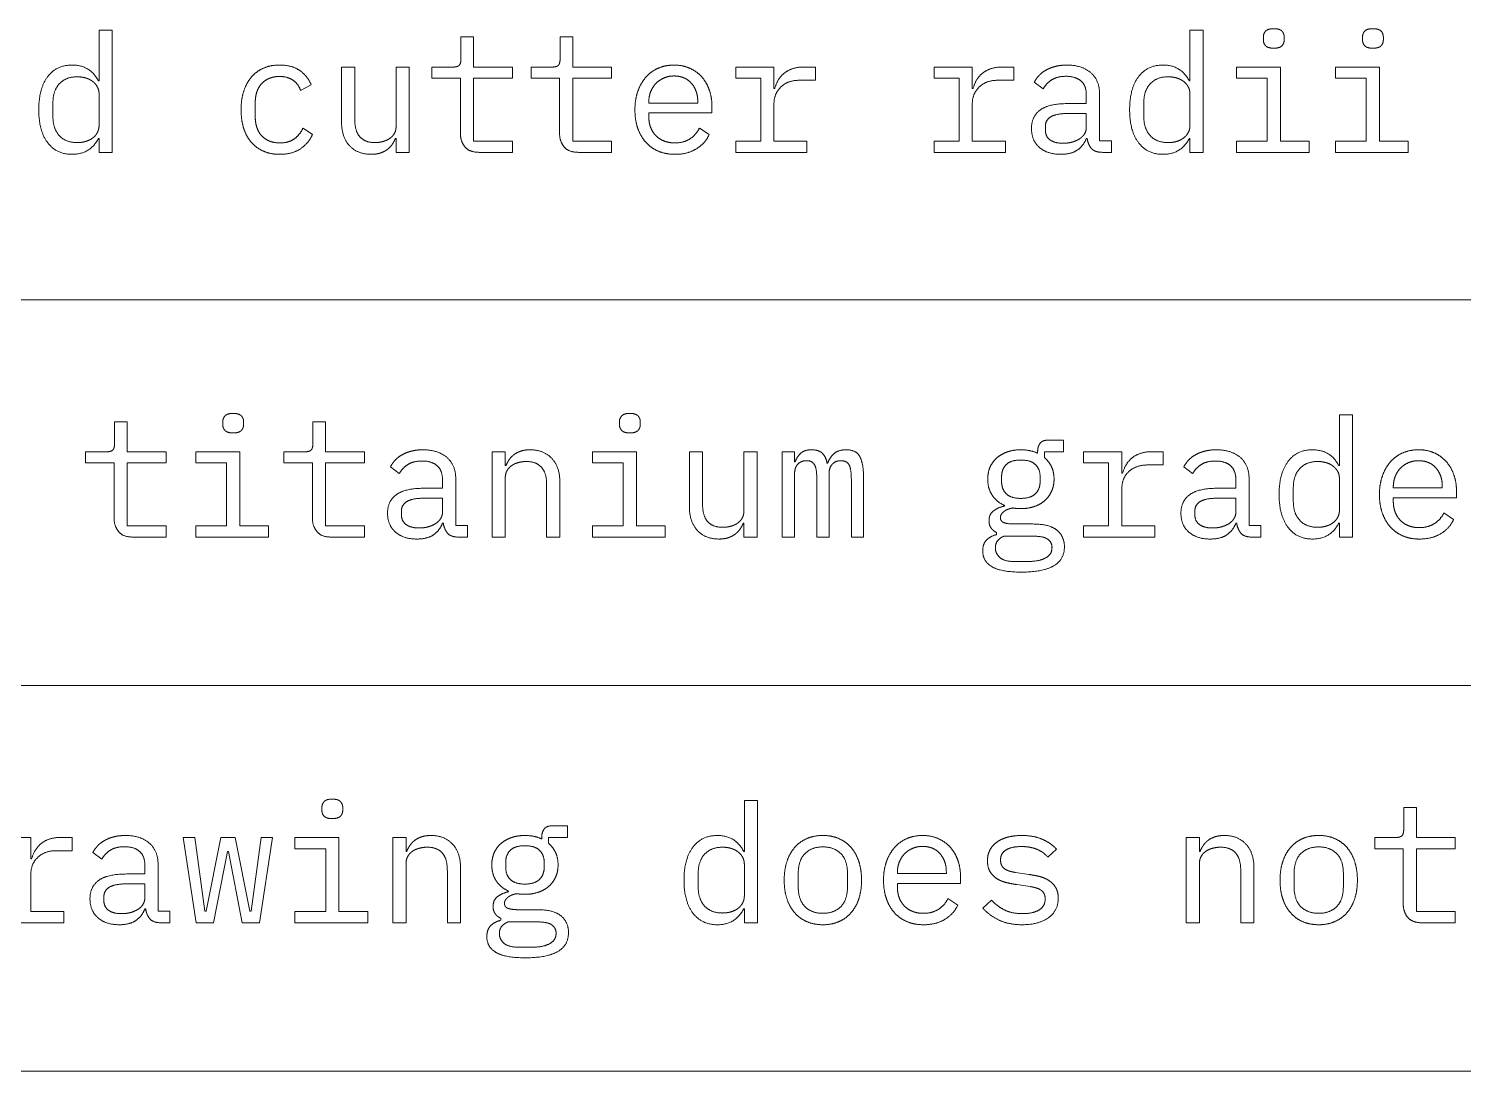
# Model space of a CAD drawing. Header units: millimetres. Extents: x 22 to 584, y 11 to 410.
# Drawn here: x 462.81 to 488.85, y 30.35 to 49.27 of the extents above; entities that cross this region are included whole.
import ezdxf

# ---------------------------------------------------------------- set-up
doc = ezdxf.new("R2010")
doc.units = ezdxf.units.MM
doc.layers.add('dims', color=7, linetype='Continuous', lineweight=5)

msp = doc.modelspace()

# ---------------------------------------------------------------- linework, layer by layer
at = {"layer": 'dims'}
for p, q in [((464.091, 49.248), (464.091, 48.324)), ((464.331, 49.248), (464.091, 49.248)), ((464.331, 47.028), (464.331, 49.248)), ((483.891, 49.248), (483.891, 48.324)), ((484.131, 49.248), (483.891, 49.248)), ((484.131, 47.028), (484.131, 49.248)), ((470.658, 49.122), (470.658, 48.717)), ((470.889, 49.122), (470.658, 49.122)), ((470.889, 48.576), (470.889, 49.122)), ((472.458, 49.122), (472.458, 48.717)), ((472.689, 49.122), (472.458, 49.122)), ((472.689, 48.576), (472.689, 49.122)), ((485.223, 49.119), (485.223, 49.071)), ((485.601, 49.071), (485.601, 49.119)), ((487.023, 49.119), (487.023, 49.071)), ((487.401, 49.071), (487.401, 49.119)), ((468.492, 48.576), (468.492, 47.583)), ((468.732, 48.576), (468.492, 48.576)), ((468.732, 47.625), (468.732, 48.576)), ((469.482, 48.576), (469.482, 47.502)), ((469.722, 48.576), (469.482, 48.576)), ((469.722, 47.028), (469.722, 48.576)), ((470.133, 48.576), (470.133, 48.372)), ((470.517, 48.576), (470.133, 48.576)), ((471.594, 48.576), (470.889, 48.576)), ((471.594, 48.372), (471.594, 48.576)), ((471.933, 48.576), (471.933, 48.372)), ((472.317, 48.576), (471.933, 48.576)), ((473.394, 48.576), (472.689, 48.576)), ((473.394, 48.372), (473.394, 48.576)), ((475.647, 48.576), (475.647, 48.372)), ((476.34, 48.576), (475.647, 48.576)), ((476.34, 48.186), (476.34, 48.576)), ((477.093, 48.576), (476.877, 48.576)), ((477.093, 48.336), (477.093, 48.576)), ((479.247, 48.576), (479.247, 48.372)), ((479.94, 48.576), (479.247, 48.576)), ((479.94, 48.186), (479.94, 48.576)), ((480.693, 48.576), (480.477, 48.576)), ((480.693, 48.336), (480.693, 48.576)), ((484.734, 48.576), (484.734, 48.372)), ((485.532, 48.576), (484.734, 48.576)), ((485.532, 47.232), (485.532, 48.576)), ((486.534, 48.576), (486.534, 48.372)), ((487.332, 48.576), (486.534, 48.576)), ((487.332, 47.232), (487.332, 48.576)), ((464.091, 48.324), (464.079, 48.324)), ((467.748, 48.153), (467.94, 48.255)), ((470.133, 48.372), (470.649, 48.372)), ((470.649, 48.372), (470.649, 47.382)), ((470.889, 48.372), (471.594, 48.372)), ((470.889, 47.232), (470.889, 48.372)), ((471.933, 48.372), (472.449, 48.372)), ((472.449, 48.372), (472.449, 47.382)), ((472.689, 48.372), (473.394, 48.372)), ((472.689, 47.232), (472.689, 48.372)), ((475.647, 48.372), (476.1, 48.372)), ((476.1, 48.372), (476.1, 47.232)), ((476.355, 48.186), (476.34, 48.186)), ((476.802, 48.336), (477.093, 48.336)), ((479.247, 48.372), (479.7, 48.372)), ((479.7, 48.372), (479.7, 47.232)), ((479.955, 48.186), (479.94, 48.186)), ((480.402, 48.336), (480.693, 48.336)), ((481.065, 48.3), (481.227, 48.18)), ((483.891, 48.324), (483.879, 48.324)), ((484.734, 48.372), (485.292, 48.372)), ((485.292, 48.372), (485.292, 47.232)), ((486.534, 48.372), (487.092, 48.372)), ((487.092, 48.372), (487.092, 47.232)), ((463.254, 47.67), (463.254, 47.934)), ((464.091, 48.081), (464.091, 47.523)), ((466.926, 47.67), (466.926, 47.934)), ((474.069, 47.922), (474.069, 47.943)), ((474.957, 47.922), (474.069, 47.922)), ((474.957, 47.955), (474.957, 47.922)), ((482.01, 47.913), (481.68, 47.913)), ((482.01, 48.066), (482.01, 47.913)), ((482.25, 47.238), (482.25, 48.09)), ((483.054, 47.67), (483.054, 47.934)), ((483.891, 48.081), (483.891, 47.523)), ((474.069, 47.742), (475.215, 47.742)), ((474.069, 47.67), (474.069, 47.742)), ((475.215, 47.742), (475.215, 47.856)), ((476.34, 47.232), (476.34, 47.901)), ((479.94, 47.232), (479.94, 47.901)), ((481.68, 47.733), (482.01, 47.733)), ((482.01, 47.733), (482.01, 47.478)), ((467.964, 47.352), (467.793, 47.469)), ((475.164, 47.349), (474.987, 47.469)), ((481.266, 47.436), (481.266, 47.499)), ((464.079, 47.28), (464.091, 47.28)), ((464.091, 47.28), (464.091, 47.028)), ((469.47, 47.28), (469.482, 47.28)), ((469.482, 47.28), (469.482, 47.028)), ((471.594, 47.232), (470.889, 47.232)), ((471.594, 47.028), (471.594, 47.232)), ((473.394, 47.232), (472.689, 47.232)), ((473.394, 47.028), (473.394, 47.232)), ((475.647, 47.232), (475.647, 47.028)), ((476.1, 47.232), (475.647, 47.232)), ((476.94, 47.232), (476.34, 47.232)), ((476.94, 47.028), (476.94, 47.232)), ((479.247, 47.232), (479.247, 47.028)), ((479.7, 47.232), (479.247, 47.232)), ((480.54, 47.232), (479.94, 47.232)), ((480.54, 47.028), (480.54, 47.232)), ((482.01, 47.28), (482.025, 47.28)), ((482.466, 47.238), (482.25, 47.238)), ((482.466, 47.028), (482.466, 47.238)), ((483.879, 47.28), (483.891, 47.28)), ((483.891, 47.28), (483.891, 47.028)), ((484.734, 47.232), (484.734, 47.028)), ((485.292, 47.232), (484.734, 47.232)), ((486.054, 47.232), (485.532, 47.232)), ((486.054, 47.028), (486.054, 47.232)), ((486.534, 47.232), (486.534, 47.028)), ((487.092, 47.232), (486.534, 47.232)), ((487.854, 47.232), (487.332, 47.232)), ((487.854, 47.028), (487.854, 47.232)), ((464.091, 47.028), (464.331, 47.028)), ((469.482, 47.028), (469.722, 47.028)), ((470.991, 47.028), (471.594, 47.028)), ((472.791, 47.028), (473.394, 47.028)), ((475.647, 47.028), (476.94, 47.028)), ((479.247, 47.028), (480.54, 47.028)), ((482.301, 47.028), (482.466, 47.028)), ((483.891, 47.028), (484.131, 47.028)), ((484.734, 47.028), (486.054, 47.028)), ((486.534, 47.028), (487.854, 47.028)), ((423.223, 44.35), (566.75, 44.35)), ((486.604, 42.266), (486.604, 41.342)), ((486.844, 42.266), (486.604, 42.266)), ((486.844, 40.046), (486.844, 42.266)), ((464.371, 42.14), (464.371, 41.735)), ((464.602, 42.14), (464.371, 42.14)), ((464.602, 41.594), (464.602, 42.14)), ((466.336, 42.137), (466.336, 42.089)), ((466.714, 42.089), (466.714, 42.137)), ((467.971, 42.14), (467.971, 41.735)), ((468.202, 42.14), (467.971, 42.14)), ((468.202, 41.594), (468.202, 42.14)), ((473.536, 42.137), (473.536, 42.089)), ((473.914, 42.089), (473.914, 42.137)), ((481.597, 41.804), (481.312, 41.804)), ((481.597, 41.594), (481.597, 41.804)), ((463.846, 41.594), (463.846, 41.39)), ((464.23, 41.594), (463.846, 41.594)), ((465.307, 41.594), (464.602, 41.594)), ((465.307, 41.39), (465.307, 41.594)), ((465.847, 41.594), (465.847, 41.39)), ((466.645, 41.594), (465.847, 41.594)), ((466.645, 40.25), (466.645, 41.594)), ((467.446, 41.594), (467.446, 41.39)), ((467.83, 41.594), (467.446, 41.594)), ((468.907, 41.594), (468.202, 41.594)), ((468.907, 41.39), (468.907, 41.594)), ((471.224, 41.594), (471.224, 40.046)), ((471.464, 41.594), (471.224, 41.594)), ((471.464, 41.342), (471.464, 41.594)), ((473.047, 41.594), (473.047, 41.39)), ((473.845, 41.594), (473.047, 41.594)), ((473.845, 40.25), (473.845, 41.594)), ((474.805, 41.594), (474.805, 40.601)), ((475.045, 41.594), (474.805, 41.594)), ((475.045, 40.643), (475.045, 41.594)), ((475.795, 41.594), (475.795, 40.52)), ((476.035, 41.594), (475.795, 41.594)), ((476.035, 40.046), (476.035, 41.594)), ((476.491, 41.594), (476.491, 40.046)), ((476.714, 41.594), (476.491, 41.594)), ((476.714, 41.414), (476.714, 41.594)), ((476.725, 41.414), (476.714, 41.414)), ((481.126, 41.594), (481.126, 41.567)), ((481.249, 41.594), (481.597, 41.594)), ((481.249, 41.489), (481.249, 41.594)), ((481.96, 41.594), (481.96, 41.39)), ((482.654, 41.594), (481.96, 41.594)), ((482.654, 41.204), (482.654, 41.594)), ((483.406, 41.594), (483.19, 41.594)), ((483.406, 41.354), (483.406, 41.594)), ((463.846, 41.39), (464.362, 41.39)), ((464.362, 41.39), (464.362, 40.4)), ((464.602, 41.39), (465.307, 41.39)), ((464.602, 40.25), (464.602, 41.39)), ((465.847, 41.39), (466.405, 41.39)), ((466.405, 41.39), (466.405, 40.25)), ((467.446, 41.39), (467.962, 41.39)), ((467.962, 41.39), (467.962, 40.4)), ((468.202, 41.39), (468.907, 41.39)), ((468.202, 40.25), (468.202, 41.39)), ((469.379, 41.318), (469.54, 41.198)), ((471.475, 41.342), (471.464, 41.342)), ((473.047, 41.39), (473.605, 41.39)), ((473.605, 41.39), (473.605, 40.25)), ((476.714, 40.046), (476.714, 41.183)), ((477.314, 41.387), (477.304, 41.387)), ((477.34, 40.046), (477.34, 41.183)), ((481.96, 41.39), (482.414, 41.39)), ((482.414, 41.39), (482.414, 40.25)), ((482.669, 41.204), (482.654, 41.204)), ((483.115, 41.354), (483.406, 41.354)), ((483.779, 41.318), (483.94, 41.198)), ((486.604, 41.342), (486.592, 41.342)), ((470.324, 40.931), (469.994, 40.931)), ((470.324, 41.084), (470.324, 40.931)), ((470.564, 40.256), (470.564, 41.108)), ((471.464, 40.046), (471.464, 41.12)), ((472.214, 40.997), (472.214, 40.046)), ((472.454, 40.046), (472.454, 41.039)), ((477.119, 41.081), (477.119, 40.046)), ((477.745, 41.081), (477.745, 40.046)), ((477.967, 40.046), (477.967, 41.12)), ((480.472, 41.054), (480.472, 41.141)), ((481.171, 41.141), (481.171, 41.054)), ((482.654, 40.25), (482.654, 40.919)), ((484.724, 40.931), (484.394, 40.931)), ((484.724, 41.084), (484.724, 40.931)), ((484.964, 40.256), (484.964, 41.108)), ((485.767, 40.688), (485.767, 40.952)), ((486.604, 41.099), (486.604, 40.541)), ((487.582, 40.94), (487.582, 40.961)), ((488.47, 40.94), (487.582, 40.94)), ((488.47, 40.973), (488.47, 40.94)), ((469.994, 40.751), (470.324, 40.751)), ((470.324, 40.751), (470.324, 40.496)), ((480.524, 40.622), (480.524, 40.61)), ((484.394, 40.751), (484.724, 40.751)), ((484.724, 40.751), (484.724, 40.496)), ((487.582, 40.76), (488.729, 40.76)), ((487.582, 40.688), (487.582, 40.76)), ((488.729, 40.76), (488.729, 40.874)), ((469.579, 40.454), (469.579, 40.517)), ((483.979, 40.454), (483.979, 40.517)), ((488.677, 40.367), (488.5, 40.487)), ((465.307, 40.25), (464.602, 40.25)), ((465.307, 40.046), (465.307, 40.25)), ((465.847, 40.25), (465.847, 40.046)), ((466.405, 40.25), (465.847, 40.25)), ((467.167, 40.25), (466.645, 40.25)), ((467.167, 40.046), (467.167, 40.25)), ((468.907, 40.25), (468.202, 40.25)), ((468.907, 40.046), (468.907, 40.25)), ((470.324, 40.298), (470.339, 40.298)), ((470.779, 40.256), (470.564, 40.256)), ((470.779, 40.046), (470.779, 40.256)), ((473.047, 40.25), (473.047, 40.046)), ((473.605, 40.25), (473.047, 40.25)), ((474.367, 40.25), (473.845, 40.25)), ((474.367, 40.046), (474.367, 40.25)), ((475.784, 40.298), (475.795, 40.298)), ((475.795, 40.298), (475.795, 40.046)), ((480.382, 40.127), (480.382, 40.091)), ((481.042, 40.283), (480.7, 40.283)), ((481.96, 40.25), (481.96, 40.046)), ((482.414, 40.25), (481.96, 40.25)), ((483.254, 40.25), (482.654, 40.25)), ((483.254, 40.046), (483.254, 40.25)), ((484.724, 40.298), (484.739, 40.298)), ((485.179, 40.256), (484.964, 40.256)), ((485.179, 40.046), (485.179, 40.256)), ((486.592, 40.298), (486.604, 40.298)), ((486.604, 40.298), (486.604, 40.046)), ((464.704, 40.046), (465.307, 40.046)), ((465.847, 40.046), (467.167, 40.046)), ((468.304, 40.046), (468.907, 40.046)), ((470.614, 40.046), (470.779, 40.046)), ((471.224, 40.046), (471.464, 40.046)), ((472.214, 40.046), (472.454, 40.046)), ((473.047, 40.046), (474.367, 40.046)), ((475.795, 40.046), (476.035, 40.046)), ((476.491, 40.046), (476.714, 40.046)), ((477.119, 40.046), (477.34, 40.046)), ((477.745, 40.046), (477.967, 40.046)), ((480.514, 40.061), (481.051, 40.061)), ((481.96, 40.046), (483.254, 40.046)), ((485.014, 40.046), (485.179, 40.046)), ((486.604, 40.046), (486.844, 40.046)), ((480.944, 39.602), (480.709, 39.602)), ((423.223, 37.35), (566.75, 37.35)), ((475.803, 35.266), (475.803, 34.342)), ((476.043, 35.266), (475.803, 35.266)), ((476.043, 33.046), (476.043, 35.266)), ((468.135, 35.137), (468.135, 35.089)), ((468.513, 35.089), (468.513, 35.137)), ((487.77, 35.14), (487.77, 34.735)), ((488.001, 35.14), (487.77, 35.14)), ((488.001, 34.594), (488.001, 35.14)), ((472.596, 34.804), (472.311, 34.804)), ((472.596, 34.594), (472.596, 34.804)), ((462.852, 34.594), (462.159, 34.594)), ((462.852, 34.204), (462.852, 34.594)), ((463.605, 34.594), (463.389, 34.594)), ((463.605, 34.354), (463.605, 34.594)), ((465.618, 34.594), (465.855, 33.046)), ((465.831, 34.594), (465.618, 34.594)), ((466.008, 33.256), (465.831, 34.594)), ((466.299, 34.594), (466.035, 33.256)), ((466.563, 34.594), (466.299, 34.594)), ((466.827, 33.256), (466.563, 34.594)), ((467.031, 34.594), (466.854, 33.256)), ((467.001, 33.046), (467.238, 34.594)), ((467.238, 34.594), (467.031, 34.594)), ((467.646, 34.594), (467.646, 34.39)), ((468.444, 34.594), (467.646, 34.594)), ((467.646, 34.39), (468.204, 34.39)), ((468.204, 34.39), (468.204, 33.25)), ((468.444, 33.25), (468.444, 34.594)), ((469.422, 34.594), (469.422, 33.046)), ((469.662, 34.594), (469.422, 34.594)), ((469.662, 34.342), (469.662, 34.594)), ((472.125, 34.594), (472.125, 34.567)), ((472.248, 34.594), (472.596, 34.594)), ((472.248, 34.489), (472.248, 34.594)), ((481.314, 34.234), (481.47, 34.381)), ((483.822, 34.594), (483.822, 33.046)), ((484.062, 34.594), (483.822, 34.594)), ((484.062, 34.342), (484.062, 34.594)), ((487.245, 34.594), (487.245, 34.39)), ((487.629, 34.594), (487.245, 34.594)), ((487.245, 34.39), (487.761, 34.39)), ((487.761, 34.39), (487.761, 33.4)), ((488.706, 34.594), (488.001, 34.594)), ((488.001, 34.39), (488.706, 34.39)), ((488.001, 33.25), (488.001, 34.39)), ((488.706, 34.39), (488.706, 34.594)), ((462.867, 34.204), (462.852, 34.204)), ((463.314, 34.354), (463.605, 34.354)), ((463.977, 34.318), (464.139, 34.198)), ((466.167, 33.046), (466.419, 34.342)), ((466.419, 34.342), (466.443, 34.342)), ((466.443, 34.342), (466.689, 33.046)), ((469.674, 34.342), (469.662, 34.342)), ((469.662, 33.046), (469.662, 34.12)), ((471.471, 34.054), (471.471, 34.141)), ((472.17, 34.141), (472.17, 34.054)), ((475.803, 34.342), (475.791, 34.342)), ((484.074, 34.342), (484.062, 34.342)), ((484.062, 33.046), (484.062, 34.12)), ((462.852, 33.25), (462.852, 33.919)), ((464.922, 33.931), (464.592, 33.931)), ((464.922, 34.084), (464.922, 33.931)), ((465.162, 33.256), (465.162, 34.108)), ((470.412, 33.997), (470.412, 33.046)), ((470.652, 33.046), (470.652, 34.039)), ((474.966, 33.688), (474.966, 33.952)), ((475.803, 34.099), (475.803, 33.541)), ((476.781, 33.709), (476.781, 33.931)), ((477.675, 33.931), (477.675, 33.709)), ((478.581, 33.94), (478.581, 33.961)), ((479.469, 33.94), (478.581, 33.94)), ((479.469, 33.973), (479.469, 33.94)), ((479.727, 33.76), (479.727, 33.874)), ((480.969, 33.922), (480.726, 33.958)), ((484.812, 33.997), (484.812, 33.046)), ((485.052, 33.046), (485.052, 34.039)), ((485.781, 33.709), (485.781, 33.931)), ((486.675, 33.931), (486.675, 33.709)), ((464.592, 33.751), (464.922, 33.751)), ((464.922, 33.751), (464.922, 33.496)), ((471.522, 33.622), (471.522, 33.61)), ((478.581, 33.76), (479.727, 33.76)), ((478.581, 33.688), (478.581, 33.76)), ((480.747, 33.739), (480.99, 33.703)), ((464.178, 33.454), (464.178, 33.517)), ((479.676, 33.367), (479.499, 33.487)), ((480.291, 33.454), (480.129, 33.313)), ((463.452, 33.25), (462.852, 33.25)), ((463.452, 33.046), (463.452, 33.25)), ((464.922, 33.298), (464.937, 33.298)), ((465.378, 33.256), (465.162, 33.256)), ((465.378, 33.046), (465.378, 33.256)), ((466.035, 33.256), (466.008, 33.256)), ((466.854, 33.256), (466.827, 33.256)), ((467.646, 33.25), (467.646, 33.046)), ((468.204, 33.25), (467.646, 33.25)), ((468.966, 33.25), (468.444, 33.25)), ((468.966, 33.046), (468.966, 33.25)), ((471.381, 33.127), (471.381, 33.091)), ((472.041, 33.283), (471.699, 33.283)), ((475.791, 33.298), (475.803, 33.298)), ((475.803, 33.298), (475.803, 33.046)), ((488.706, 33.25), (488.001, 33.25)), ((488.706, 33.046), (488.706, 33.25)), ((462.159, 33.046), (463.452, 33.046)), ((465.213, 33.046), (465.378, 33.046)), ((465.855, 33.046), (466.167, 33.046)), ((466.689, 33.046), (467.001, 33.046)), ((467.646, 33.046), (468.966, 33.046)), ((469.422, 33.046), (469.662, 33.046)), ((470.412, 33.046), (470.652, 33.046)), ((471.513, 33.061), (472.05, 33.061)), ((475.803, 33.046), (476.043, 33.046)), ((483.822, 33.046), (484.062, 33.046)), ((484.812, 33.046), (485.052, 33.046)), ((488.103, 33.046), (488.706, 33.046)), ((471.942, 32.602), (471.708, 32.602)), ((423.223, 30.35), (566.75, 30.35))]:
    msp.add_line(p, q, dxfattribs=at)
for points in [[(485.223, 49.119), (485.223, 49.185), (485.265, 49.229)], [(485.265, 49.229), (485.307, 49.272), (485.412, 49.272)], [(485.412, 49.272), (485.517, 49.272), (485.559, 49.229)], [(485.559, 49.229), (485.601, 49.185), (485.601, 49.119)], [(487.023, 49.119), (487.023, 49.185), (487.065, 49.229)], [(487.065, 49.229), (487.107, 49.272), (487.212, 49.272)], [(487.212, 49.272), (487.317, 49.272), (487.359, 49.229)], [(487.359, 49.229), (487.401, 49.185), (487.401, 49.119)], [(485.265, 48.961), (485.223, 49.005), (485.223, 49.071)], [(485.412, 48.918), (485.307, 48.918), (485.265, 48.961)], [(485.559, 48.961), (485.517, 48.918), (485.412, 48.918)], [(485.601, 49.071), (485.601, 49.005), (485.559, 48.961)], [(487.065, 48.961), (487.023, 49.005), (487.023, 49.071)], [(487.212, 48.918), (487.107, 48.918), (487.065, 48.961)], [(487.359, 48.961), (487.317, 48.918), (487.212, 48.918)], [(487.401, 49.071), (487.401, 49.005), (487.359, 48.961)], [(470.626, 48.607), (470.658, 48.639), (470.658, 48.717)], [(472.426, 48.607), (472.458, 48.639), (472.458, 48.717)], [(463.156, 48.399), (463.317, 48.612), (463.602, 48.612)], [(463.602, 48.612), (463.929, 48.612), (464.079, 48.324)], [(466.854, 48.391), (466.944, 48.498), (467.073, 48.555)], [(467.073, 48.555), (467.202, 48.612), (467.367, 48.612)], [(467.367, 48.612), (467.592, 48.612), (467.733, 48.513)], [(467.733, 48.513), (467.874, 48.414), (467.94, 48.255)], [(470.517, 48.576), (470.595, 48.576), (470.626, 48.607)], [(472.317, 48.576), (472.395, 48.576), (472.426, 48.607)], [(474.015, 48.391), (474.108, 48.498), (474.238, 48.555)], [(474.238, 48.555), (474.369, 48.612), (474.528, 48.612)], [(474.528, 48.612), (474.684, 48.612), (474.811, 48.555)], [(474.811, 48.555), (474.939, 48.498), (475.029, 48.398)], [(476.355, 48.186), (476.403, 48.369), (476.536, 48.472)], [(476.536, 48.472), (476.67, 48.576), (476.877, 48.576)], [(479.955, 48.186), (480.003, 48.369), (480.136, 48.472)], [(480.136, 48.472), (480.27, 48.576), (480.477, 48.576)], [(481.146, 48.417), (481.197, 48.474), (481.272, 48.517)], [(481.272, 48.517), (481.347, 48.561), (481.443, 48.586)], [(481.443, 48.586), (481.539, 48.612), (481.656, 48.612)], [(481.656, 48.612), (481.929, 48.612), (482.089, 48.474)], [(482.089, 48.474), (482.25, 48.336), (482.25, 48.09)], [(482.956, 48.399), (483.117, 48.612), (483.402, 48.612)], [(483.402, 48.612), (483.729, 48.612), (483.879, 48.324)], [(462.996, 47.802), (462.996, 48.186), (463.156, 48.399)], [(463.369, 48.271), (463.254, 48.144), (463.254, 47.934)], [(463.695, 48.399), (463.485, 48.399), (463.369, 48.271)], [(463.848, 48.378), (463.776, 48.399), (463.695, 48.399)], [(463.974, 48.316), (463.92, 48.357), (463.848, 48.378)], [(464.059, 48.217), (464.028, 48.276), (463.974, 48.316)], [(464.091, 48.081), (464.091, 48.159), (464.059, 48.217)], [(466.716, 48.135), (466.764, 48.285), (466.854, 48.391)], [(467.04, 48.273), (466.983, 48.21), (466.954, 48.123)], [(467.179, 48.37), (467.097, 48.336), (467.04, 48.273)], [(467.367, 48.405), (467.262, 48.405), (467.179, 48.37)], [(467.608, 48.339), (467.511, 48.405), (467.367, 48.405)], [(467.748, 48.153), (467.706, 48.273), (467.608, 48.339)], [(473.869, 48.135), (473.922, 48.285), (474.015, 48.391)], [(474.199, 48.279), (474.138, 48.216), (474.103, 48.13)], [(474.345, 48.378), (474.261, 48.342), (474.199, 48.279)], [(474.528, 48.414), (474.429, 48.414), (474.345, 48.378)], [(474.703, 48.381), (474.624, 48.414), (474.528, 48.414)], [(474.838, 48.286), (474.783, 48.348), (474.703, 48.381)], [(474.925, 48.141), (474.894, 48.225), (474.838, 48.286)], [(475.029, 48.398), (475.119, 48.297), (475.167, 48.159)], [(476.467, 48.216), (476.34, 48.096), (476.34, 47.901)], [(476.802, 48.336), (476.595, 48.336), (476.467, 48.216)], [(480.067, 48.216), (479.94, 48.096), (479.94, 47.901)], [(480.402, 48.336), (480.195, 48.336), (480.067, 48.216)], [(481.065, 48.3), (481.095, 48.36), (481.146, 48.417)], [(481.386, 48.346), (481.287, 48.285), (481.227, 48.18)], [(481.641, 48.408), (481.485, 48.408), (481.386, 48.346)], [(481.914, 48.322), (481.818, 48.408), (481.641, 48.408)], [(482.01, 48.066), (482.01, 48.237), (481.914, 48.322)], [(482.796, 47.802), (482.796, 48.186), (482.956, 48.399)], [(483.169, 48.271), (483.054, 48.144), (483.054, 47.934)], [(483.495, 48.399), (483.285, 48.399), (483.169, 48.271)], [(483.648, 48.378), (483.576, 48.399), (483.495, 48.399)], [(483.774, 48.316), (483.72, 48.357), (483.648, 48.378)], [(483.859, 48.217), (483.828, 48.276), (483.774, 48.316)], [(483.891, 48.081), (483.891, 48.159), (483.859, 48.217)], [(466.668, 47.802), (466.668, 47.985), (466.716, 48.135)], [(466.954, 48.123), (466.926, 48.036), (466.926, 47.934)], [(473.817, 47.799), (473.817, 47.985), (473.869, 48.135)], [(474.103, 48.13), (474.069, 48.045), (474.069, 47.943)], [(474.957, 47.955), (474.957, 48.057), (474.925, 48.141)], [(475.167, 48.159), (475.215, 48.021), (475.215, 47.856)], [(481.171, 47.796), (481.329, 47.913), (481.68, 47.913)], [(463.156, 47.205), (462.996, 47.418), (462.996, 47.802)], [(463.254, 47.67), (463.254, 47.46), (463.369, 47.332)], [(466.714, 47.469), (466.668, 47.619), (466.668, 47.802)], [(466.926, 47.67), (466.926, 47.568), (466.954, 47.481)], [(473.868, 47.467), (473.817, 47.616), (473.817, 47.799)], [(474.069, 47.67), (474.069, 47.568), (474.102, 47.481)], [(481.014, 47.463), (481.014, 47.679), (481.171, 47.796)], [(481.365, 47.673), (481.266, 47.613), (481.266, 47.499)], [(481.68, 47.733), (481.464, 47.733), (481.365, 47.673)], [(482.956, 47.205), (482.796, 47.418), (482.796, 47.802)], [(483.054, 47.67), (483.054, 47.46), (483.169, 47.332)], [(464.059, 47.386), (464.091, 47.445), (464.091, 47.523)], [(466.851, 47.214), (466.761, 47.319), (466.714, 47.469)], [(466.954, 47.481), (466.983, 47.394), (467.04, 47.331)], [(467.631, 47.271), (467.733, 47.343), (467.793, 47.469)], [(468.639, 47.146), (468.492, 47.301), (468.492, 47.583)], [(468.732, 47.625), (468.732, 47.412), (468.825, 47.309)], [(469.449, 47.368), (469.482, 47.424), (469.482, 47.502)], [(474.013, 47.212), (473.919, 47.319), (473.868, 47.467)], [(474.102, 47.481), (474.135, 47.394), (474.196, 47.331)], [(474.813, 47.271), (474.927, 47.343), (474.987, 47.469)], [(481.158, 47.118), (481.014, 47.244), (481.014, 47.463)], [(481.266, 47.436), (481.266, 47.316), (481.351, 47.254)], [(481.978, 47.365), (482.01, 47.418), (482.01, 47.478)], [(483.859, 47.386), (483.891, 47.445), (483.891, 47.523)], [(463.602, 46.992), (463.317, 46.992), (463.156, 47.205)], [(463.369, 47.332), (463.485, 47.205), (463.695, 47.205)], [(464.079, 47.28), (463.929, 46.992), (463.602, 46.992)], [(463.695, 47.205), (463.776, 47.205), (463.848, 47.226)], [(463.848, 47.226), (463.92, 47.247), (463.974, 47.288)], [(463.974, 47.288), (464.028, 47.328), (464.059, 47.386)], [(467.071, 47.05), (466.941, 47.109), (466.851, 47.214)], [(467.04, 47.331), (467.097, 47.268), (467.181, 47.233)], [(467.181, 47.233), (467.265, 47.199), (467.373, 47.199)], [(467.373, 47.199), (467.529, 47.199), (467.631, 47.271)], [(467.964, 47.352), (467.895, 47.196), (467.749, 47.094)], [(469.029, 46.992), (468.786, 46.992), (468.639, 47.146)], [(468.825, 47.309), (468.918, 47.205), (469.098, 47.205)], [(469.098, 47.205), (469.17, 47.205), (469.239, 47.223)], [(469.239, 47.223), (469.308, 47.241), (469.362, 47.277)], [(469.41, 47.17), (469.374, 47.118), (469.321, 47.079)], [(469.362, 47.277), (469.416, 47.313), (469.449, 47.368)], [(469.47, 47.28), (469.446, 47.223), (469.41, 47.17)], [(470.731, 47.127), (470.649, 47.226), (470.649, 47.382)], [(472.531, 47.127), (472.449, 47.226), (472.449, 47.382)], [(474.241, 47.049), (474.108, 47.106), (474.013, 47.212)], [(474.196, 47.331), (474.258, 47.268), (474.346, 47.233)], [(474.346, 47.233), (474.435, 47.199), (474.543, 47.199)], [(474.543, 47.199), (474.699, 47.199), (474.813, 47.271)], [(475.164, 47.349), (475.095, 47.193), (474.934, 47.093)], [(481.351, 47.254), (481.437, 47.193), (481.587, 47.193)], [(481.587, 47.193), (481.68, 47.193), (481.756, 47.215)], [(481.756, 47.215), (481.833, 47.238), (481.89, 47.275)], [(482.01, 47.28), (481.959, 47.145), (481.846, 47.069)], [(481.89, 47.275), (481.947, 47.313), (481.978, 47.365)], [(482.1, 47.1), (482.04, 47.172), (482.025, 47.28)], [(483.402, 46.992), (483.117, 46.992), (482.956, 47.205)], [(483.169, 47.332), (483.285, 47.205), (483.495, 47.205)], [(483.879, 47.28), (483.729, 46.992), (483.402, 46.992)], [(483.495, 47.205), (483.576, 47.205), (483.648, 47.226)], [(483.648, 47.226), (483.72, 47.247), (483.774, 47.288)], [(483.774, 47.288), (483.828, 47.328), (483.859, 47.386)], [(467.37, 46.992), (467.202, 46.992), (467.071, 47.05)], [(467.749, 47.094), (467.604, 46.992), (467.37, 46.992)], [(469.197, 47.016), (469.125, 46.992), (469.029, 46.992)], [(469.321, 47.079), (469.269, 47.04), (469.197, 47.016)], [(470.991, 47.028), (470.814, 47.028), (470.731, 47.127)], [(472.791, 47.028), (472.614, 47.028), (472.531, 47.127)], [(474.543, 46.992), (474.375, 46.992), (474.241, 47.049)], [(474.934, 47.093), (474.774, 46.992), (474.543, 46.992)], [(481.545, 46.992), (481.302, 46.992), (481.158, 47.118)], [(481.846, 47.069), (481.734, 46.992), (481.545, 46.992)], [(482.301, 47.028), (482.16, 47.028), (482.1, 47.1)], [(466.336, 42.137), (466.336, 42.203), (466.378, 42.246)], [(466.378, 42.246), (466.42, 42.29), (466.525, 42.29)], [(466.525, 42.29), (466.63, 42.29), (466.672, 42.246)], [(466.672, 42.246), (466.714, 42.203), (466.714, 42.137)], [(473.536, 42.137), (473.536, 42.203), (473.578, 42.246)], [(473.578, 42.246), (473.62, 42.29), (473.725, 42.29)], [(473.725, 42.29), (473.83, 42.29), (473.872, 42.246)], [(473.872, 42.246), (473.914, 42.203), (473.914, 42.137)], [(466.378, 41.979), (466.336, 42.023), (466.336, 42.089)], [(466.525, 41.936), (466.42, 41.936), (466.378, 41.979)], [(466.672, 41.979), (466.63, 41.936), (466.525, 41.936)], [(466.714, 42.089), (466.714, 42.023), (466.672, 41.979)], [(473.578, 41.979), (473.536, 42.023), (473.536, 42.089)], [(473.725, 41.936), (473.62, 41.936), (473.578, 41.979)], [(473.872, 41.979), (473.83, 41.936), (473.725, 41.936)], [(473.914, 42.089), (473.914, 42.023), (473.872, 41.979)], [(464.34, 41.625), (464.371, 41.657), (464.371, 41.735)], [(467.94, 41.625), (467.971, 41.657), (467.971, 41.735)], [(481.126, 41.594), (481.126, 41.684), (481.168, 41.744)], [(481.168, 41.744), (481.21, 41.804), (481.312, 41.804)], [(464.23, 41.594), (464.309, 41.594), (464.34, 41.625)], [(467.83, 41.594), (467.909, 41.594), (467.94, 41.625)], [(469.379, 41.318), (469.409, 41.378), (469.459, 41.435)], [(469.459, 41.435), (469.51, 41.492), (469.585, 41.535)], [(469.585, 41.535), (469.66, 41.579), (469.756, 41.604)], [(469.954, 41.426), (469.799, 41.426), (469.699, 41.364)], [(469.756, 41.604), (469.852, 41.63), (469.969, 41.63)], [(470.227, 41.34), (470.131, 41.426), (469.954, 41.426)], [(469.969, 41.63), (470.242, 41.63), (470.403, 41.492)], [(470.403, 41.492), (470.564, 41.354), (470.564, 41.108)], [(471.475, 41.342), (471.499, 41.399), (471.535, 41.451)], [(471.535, 41.451), (471.571, 41.504), (471.624, 41.543)], [(471.624, 41.543), (471.676, 41.582), (471.748, 41.606)], [(471.847, 41.417), (471.775, 41.417), (471.706, 41.399)], [(471.748, 41.606), (471.82, 41.63), (471.916, 41.63)], [(472.12, 41.313), (472.027, 41.417), (471.847, 41.417)], [(471.916, 41.63), (472.159, 41.63), (472.306, 41.475)], [(472.306, 41.475), (472.454, 41.321), (472.454, 41.039)], [(476.725, 41.414), (476.761, 41.504), (476.827, 41.567)], [(476.932, 41.432), (476.836, 41.432), (476.775, 41.37)], [(476.827, 41.567), (476.894, 41.63), (477.022, 41.63)], [(477.078, 41.355), (477.037, 41.432), (476.932, 41.432)], [(477.022, 41.63), (477.157, 41.63), (477.223, 41.562)], [(477.223, 41.562), (477.289, 41.495), (477.304, 41.387)], [(477.314, 41.387), (477.355, 41.492), (477.433, 41.561)], [(477.556, 41.432), (477.46, 41.432), (477.4, 41.37)], [(477.433, 41.561), (477.511, 41.63), (477.649, 41.63)], [(477.705, 41.355), (477.664, 41.432), (477.556, 41.432)], [(477.649, 41.63), (477.839, 41.63), (477.903, 41.498)], [(477.903, 41.498), (477.967, 41.366), (477.967, 41.12)], [(480.262, 41.312), (480.304, 41.411), (480.384, 41.481)], [(480.384, 41.481), (480.464, 41.552), (480.574, 41.591)], [(480.82, 41.444), (480.64, 41.444), (480.556, 41.361)], [(480.574, 41.591), (480.685, 41.63), (480.82, 41.63)], [(480.82, 41.63), (480.994, 41.63), (481.126, 41.567)], [(481.086, 41.361), (481, 41.444), (480.82, 41.444)], [(481.249, 41.489), (481.334, 41.417), (481.379, 41.318)], [(482.669, 41.204), (482.716, 41.387), (482.85, 41.49)], [(482.85, 41.49), (482.984, 41.594), (483.19, 41.594)], [(483.779, 41.318), (483.809, 41.378), (483.859, 41.435)], [(483.859, 41.435), (483.91, 41.492), (483.985, 41.535)], [(483.985, 41.535), (484.06, 41.579), (484.156, 41.604)], [(484.354, 41.426), (484.199, 41.426), (484.099, 41.364)], [(484.156, 41.604), (484.252, 41.63), (484.369, 41.63)], [(484.627, 41.34), (484.531, 41.426), (484.354, 41.426)], [(484.369, 41.63), (484.642, 41.63), (484.803, 41.492)], [(484.803, 41.492), (484.964, 41.354), (484.964, 41.108)], [(485.509, 40.82), (485.509, 41.204), (485.67, 41.417)], [(485.67, 41.417), (485.83, 41.63), (486.115, 41.63)], [(486.209, 41.417), (485.999, 41.417), (485.883, 41.289)], [(486.115, 41.63), (486.442, 41.63), (486.592, 41.342)], [(486.361, 41.396), (486.289, 41.417), (486.209, 41.417)], [(487.383, 41.153), (487.435, 41.303), (487.528, 41.409)], [(487.528, 41.409), (487.621, 41.516), (487.752, 41.573)], [(487.752, 41.573), (487.882, 41.63), (488.041, 41.63)], [(488.041, 41.432), (487.942, 41.432), (487.858, 41.396)], [(488.041, 41.63), (488.197, 41.63), (488.325, 41.573)], [(488.217, 41.399), (488.137, 41.432), (488.041, 41.432)], [(488.325, 41.573), (488.452, 41.516), (488.542, 41.415)], [(488.542, 41.415), (488.632, 41.315), (488.68, 41.177)], [(469.699, 41.364), (469.6, 41.303), (469.54, 41.198)], [(470.324, 41.084), (470.324, 41.255), (470.227, 41.34)], [(471.496, 41.252), (471.464, 41.195), (471.464, 41.12)], [(471.583, 41.345), (471.529, 41.309), (471.496, 41.252)], [(471.706, 41.399), (471.637, 41.381), (471.583, 41.345)], [(472.214, 40.997), (472.214, 41.21), (472.12, 41.313)], [(476.775, 41.37), (476.714, 41.309), (476.714, 41.183)], [(477.119, 41.081), (477.119, 41.279), (477.078, 41.355)], [(477.4, 41.37), (477.34, 41.309), (477.34, 41.183)], [(477.745, 41.081), (477.745, 41.279), (477.705, 41.355)], [(480.22, 41.096), (480.22, 41.213), (480.262, 41.312)], [(480.556, 41.361), (480.472, 41.279), (480.472, 41.141)], [(481.171, 41.141), (481.171, 41.279), (481.086, 41.361)], [(481.379, 41.318), (481.424, 41.219), (481.424, 41.096)], [(482.781, 41.234), (482.654, 41.114), (482.654, 40.919)], [(483.115, 41.354), (482.909, 41.354), (482.781, 41.234)], [(484.099, 41.364), (484, 41.303), (483.94, 41.198)], [(484.724, 41.084), (484.724, 41.255), (484.627, 41.34)], [(485.883, 41.289), (485.767, 41.162), (485.767, 40.952)], [(486.487, 41.334), (486.434, 41.375), (486.361, 41.396)], [(486.573, 41.235), (486.541, 41.294), (486.487, 41.334)], [(486.604, 41.099), (486.604, 41.177), (486.573, 41.235)], [(487.33, 40.817), (487.33, 41.003), (487.383, 41.153)], [(487.617, 41.148), (487.582, 41.063), (487.582, 40.961)], [(487.713, 41.297), (487.651, 41.234), (487.617, 41.148)], [(487.858, 41.396), (487.774, 41.36), (487.713, 41.297)], [(488.352, 41.304), (488.296, 41.366), (488.217, 41.399)], [(488.439, 41.159), (488.407, 41.243), (488.352, 41.304)], [(488.47, 40.973), (488.47, 41.075), (488.439, 41.159)], [(488.68, 41.177), (488.729, 41.039), (488.729, 40.874)], [(469.485, 40.814), (469.642, 40.931), (469.994, 40.931)], [(480.3, 40.808), (480.22, 40.931), (480.22, 41.096)], [(480.472, 41.054), (480.472, 40.916), (480.556, 40.832)], [(481.086, 40.832), (481.171, 40.916), (481.171, 41.054)], [(481.424, 41.096), (481.424, 40.979), (481.38, 40.88)], [(483.885, 40.814), (484.042, 40.931), (484.394, 40.931)], [(469.327, 40.481), (469.327, 40.697), (469.485, 40.814)], [(469.678, 40.691), (469.579, 40.631), (469.579, 40.517)], [(469.994, 40.751), (469.777, 40.751), (469.678, 40.691)], [(475.045, 40.643), (475.045, 40.43), (475.138, 40.326)], [(480.524, 40.622), (480.379, 40.685), (480.3, 40.808)], [(480.556, 40.832), (480.64, 40.748), (480.82, 40.748)], [(480.82, 40.748), (481, 40.748), (481.086, 40.832)], [(481.258, 40.71), (481.18, 40.64), (481.068, 40.601)], [(481.38, 40.88), (481.336, 40.781), (481.258, 40.71)], [(483.727, 40.481), (483.727, 40.697), (483.885, 40.814)], [(484.078, 40.691), (483.979, 40.631), (483.979, 40.517)], [(484.394, 40.751), (484.177, 40.751), (484.078, 40.691)], [(485.67, 40.223), (485.509, 40.436), (485.509, 40.82)], [(485.767, 40.688), (485.767, 40.478), (485.883, 40.35)], [(487.381, 40.485), (487.33, 40.634), (487.33, 40.817)], [(487.582, 40.688), (487.582, 40.586), (487.615, 40.499)], [(464.445, 40.145), (464.362, 40.244), (464.362, 40.4)], [(468.045, 40.145), (467.962, 40.244), (467.962, 40.4)], [(469.471, 40.136), (469.327, 40.262), (469.327, 40.481)], [(469.579, 40.454), (469.579, 40.334), (469.665, 40.272)], [(470.203, 40.293), (470.26, 40.331), (470.292, 40.383)], [(470.292, 40.383), (470.324, 40.436), (470.324, 40.496)], [(474.952, 40.164), (474.805, 40.319), (474.805, 40.601)], [(475.675, 40.295), (475.729, 40.331), (475.762, 40.386)], [(475.762, 40.386), (475.795, 40.442), (475.795, 40.52)], [(480.244, 40.34), (480.244, 40.46), (480.324, 40.52)], [(480.324, 40.52), (480.404, 40.58), (480.524, 40.61)], [(480.472, 40.466), (480.451, 40.436), (480.451, 40.397)], [(480.451, 40.397), (480.451, 40.328), (480.52, 40.305)], [(480.526, 40.518), (480.494, 40.496), (480.472, 40.466)], [(480.598, 40.554), (480.559, 40.541), (480.526, 40.518)], [(480.674, 40.574), (480.637, 40.568), (480.598, 40.554)], [(480.745, 40.565), (480.709, 40.568), (480.674, 40.574)], [(480.82, 40.562), (480.781, 40.562), (480.745, 40.565)], [(481.068, 40.601), (480.955, 40.562), (480.82, 40.562)], [(483.871, 40.136), (483.727, 40.262), (483.727, 40.481)], [(483.979, 40.454), (483.979, 40.334), (484.065, 40.272)], [(484.603, 40.293), (484.66, 40.331), (484.692, 40.383)], [(484.692, 40.383), (484.724, 40.436), (484.724, 40.496)], [(486.487, 40.305), (486.541, 40.346), (486.573, 40.404)], [(486.573, 40.404), (486.604, 40.463), (486.604, 40.541)], [(487.527, 40.23), (487.432, 40.337), (487.381, 40.485)], [(487.615, 40.499), (487.649, 40.412), (487.71, 40.349)], [(488.326, 40.289), (488.44, 40.361), (488.5, 40.487)], [(488.677, 40.367), (488.609, 40.211), (488.448, 40.11)], [(464.704, 40.046), (464.527, 40.046), (464.445, 40.145)], [(468.304, 40.046), (468.127, 40.046), (468.045, 40.145)], [(469.859, 40.01), (469.615, 40.01), (469.471, 40.136)], [(469.665, 40.272), (469.75, 40.211), (469.9, 40.211)], [(469.9, 40.211), (469.994, 40.211), (470.07, 40.233)], [(470.07, 40.233), (470.146, 40.256), (470.203, 40.293)], [(470.324, 40.298), (470.272, 40.163), (470.16, 40.086)], [(470.414, 40.118), (470.354, 40.19), (470.339, 40.298)], [(470.614, 40.046), (470.474, 40.046), (470.414, 40.118)], [(475.342, 40.01), (475.099, 40.01), (474.952, 40.164)], [(475.138, 40.326), (475.231, 40.223), (475.411, 40.223)], [(475.411, 40.223), (475.484, 40.223), (475.552, 40.241)], [(475.552, 40.241), (475.621, 40.259), (475.675, 40.295)], [(475.723, 40.188), (475.687, 40.136), (475.635, 40.097)], [(475.784, 40.298), (475.759, 40.241), (475.723, 40.188)], [(480.28, 40.211), (480.244, 40.262), (480.244, 40.34)], [(480.382, 40.127), (480.316, 40.16), (480.28, 40.211)], [(480.52, 40.305), (480.589, 40.283), (480.7, 40.283)], [(481.042, 40.283), (481.342, 40.283), (481.477, 40.17)], [(481.477, 40.17), (481.612, 40.058), (481.612, 39.869)], [(484.259, 40.01), (484.015, 40.01), (483.871, 40.136)], [(484.065, 40.272), (484.15, 40.211), (484.3, 40.211)], [(484.3, 40.211), (484.394, 40.211), (484.47, 40.233)], [(484.47, 40.233), (484.546, 40.256), (484.603, 40.293)], [(484.724, 40.298), (484.672, 40.163), (484.56, 40.086)], [(484.814, 40.118), (484.754, 40.19), (484.739, 40.298)], [(485.014, 40.046), (484.874, 40.046), (484.814, 40.118)], [(486.115, 40.01), (485.83, 40.01), (485.67, 40.223)], [(485.883, 40.35), (485.999, 40.223), (486.209, 40.223)], [(486.592, 40.298), (486.442, 40.01), (486.115, 40.01)], [(486.209, 40.223), (486.289, 40.223), (486.361, 40.244)], [(486.361, 40.244), (486.434, 40.265), (486.487, 40.305)], [(487.755, 40.067), (487.621, 40.124), (487.527, 40.23)], [(487.71, 40.349), (487.771, 40.286), (487.86, 40.251)], [(487.86, 40.251), (487.949, 40.217), (488.056, 40.217)], [(488.056, 40.217), (488.212, 40.217), (488.326, 40.289)], [(488.448, 40.11), (488.287, 40.01), (488.056, 40.01)], [(470.16, 40.086), (470.047, 40.01), (469.859, 40.01)], [(475.51, 40.034), (475.439, 40.01), (475.342, 40.01)], [(475.635, 40.097), (475.582, 40.058), (475.51, 40.034)], [(480.13, 39.794), (480.13, 39.92), (480.196, 39.989)], [(480.196, 39.989), (480.262, 40.058), (480.382, 40.091)], [(480.514, 40.061), (480.359, 39.998), (480.359, 39.851)], [(480.359, 39.851), (480.359, 39.749), (480.439, 39.675)], [(481.312, 40.005), (481.237, 40.061), (481.051, 40.061)], [(481.27, 39.666), (481.387, 39.731), (481.387, 39.857)], [(481.387, 39.857), (481.387, 39.95), (481.312, 40.005)], [(481.612, 39.869), (481.612, 39.635), (481.417, 39.523)], [(484.56, 40.086), (484.447, 40.01), (484.259, 40.01)], [(488.056, 40.01), (487.889, 40.01), (487.755, 40.067)], [(480.294, 39.509), (480.13, 39.608), (480.13, 39.794)], [(480.439, 39.675), (480.52, 39.602), (480.709, 39.602)], [(480.944, 39.602), (481.154, 39.602), (481.27, 39.666)], [(480.832, 39.41), (480.457, 39.41), (480.294, 39.509)], [(481.417, 39.523), (481.222, 39.41), (480.832, 39.41)], [(468.135, 35.137), (468.135, 35.203), (468.177, 35.246)], [(468.177, 35.246), (468.219, 35.29), (468.324, 35.29)], [(468.324, 35.29), (468.429, 35.29), (468.471, 35.246)], [(468.471, 35.246), (468.513, 35.203), (468.513, 35.137)], [(468.177, 34.979), (468.135, 35.023), (468.135, 35.089)], [(468.324, 34.936), (468.219, 34.936), (468.177, 34.979)], [(468.471, 34.979), (468.429, 34.936), (468.324, 34.936)], [(468.513, 35.089), (468.513, 35.023), (468.471, 34.979)], [(472.125, 34.594), (472.125, 34.684), (472.167, 34.744)], [(472.167, 34.744), (472.209, 34.804), (472.311, 34.804)], [(487.739, 34.625), (487.77, 34.657), (487.77, 34.735)], [(462.867, 34.204), (462.915, 34.387), (463.049, 34.49)], [(463.049, 34.49), (463.182, 34.594), (463.389, 34.594)], [(463.977, 34.318), (464.007, 34.378), (464.058, 34.435)], [(464.058, 34.435), (464.109, 34.492), (464.184, 34.535)], [(464.184, 34.535), (464.259, 34.579), (464.355, 34.604)], [(464.553, 34.426), (464.397, 34.426), (464.298, 34.364)], [(464.355, 34.604), (464.451, 34.63), (464.568, 34.63)], [(464.826, 34.34), (464.73, 34.426), (464.553, 34.426)], [(464.568, 34.63), (464.841, 34.63), (465.001, 34.492)], [(465.001, 34.492), (465.162, 34.354), (465.162, 34.108)], [(469.674, 34.342), (469.698, 34.399), (469.734, 34.451)], [(469.734, 34.451), (469.77, 34.504), (469.822, 34.543)], [(469.905, 34.399), (469.836, 34.381), (469.782, 34.345)], [(469.822, 34.543), (469.875, 34.582), (469.947, 34.606)], [(470.046, 34.417), (469.974, 34.417), (469.905, 34.399)], [(469.947, 34.606), (470.019, 34.63), (470.115, 34.63)], [(470.319, 34.313), (470.226, 34.417), (470.046, 34.417)], [(470.115, 34.63), (470.358, 34.63), (470.505, 34.475)], [(470.505, 34.475), (470.652, 34.321), (470.652, 34.039)], [(471.261, 34.312), (471.303, 34.411), (471.382, 34.481)], [(471.382, 34.481), (471.462, 34.552), (471.573, 34.591)], [(471.819, 34.444), (471.639, 34.444), (471.555, 34.361)], [(471.573, 34.591), (471.684, 34.63), (471.819, 34.63)], [(471.819, 34.63), (471.993, 34.63), (472.125, 34.567)], [(472.084, 34.361), (471.999, 34.444), (471.819, 34.444)], [(472.248, 34.489), (472.332, 34.417), (472.377, 34.318)], [(474.708, 33.82), (474.708, 34.204), (474.868, 34.417)], [(474.868, 34.417), (475.029, 34.63), (475.314, 34.63)], [(475.407, 34.417), (475.197, 34.417), (475.081, 34.289)], [(475.314, 34.63), (475.641, 34.63), (475.791, 34.342)], [(475.56, 34.396), (475.488, 34.417), (475.407, 34.417)], [(475.686, 34.334), (475.632, 34.375), (475.56, 34.396)], [(476.574, 34.153), (476.622, 34.303), (476.714, 34.409)], [(476.714, 34.409), (476.805, 34.516), (476.935, 34.573)], [(477.228, 34.423), (477.027, 34.423), (476.904, 34.303)], [(476.935, 34.573), (477.066, 34.63), (477.228, 34.63)], [(477.228, 34.63), (477.39, 34.63), (477.52, 34.573)], [(477.552, 34.303), (477.429, 34.423), (477.228, 34.423)], [(477.52, 34.573), (477.651, 34.516), (477.742, 34.409)], [(477.742, 34.409), (477.834, 34.303), (477.882, 34.153)], [(478.381, 34.153), (478.434, 34.303), (478.527, 34.409)], [(478.527, 34.409), (478.62, 34.516), (478.75, 34.573)], [(478.857, 34.396), (478.773, 34.36), (478.711, 34.297)], [(478.75, 34.573), (478.881, 34.63), (479.04, 34.63)], [(479.04, 34.432), (478.941, 34.432), (478.857, 34.396)], [(479.04, 34.63), (479.196, 34.63), (479.323, 34.573)], [(479.215, 34.399), (479.136, 34.432), (479.04, 34.432)], [(479.35, 34.304), (479.295, 34.366), (479.215, 34.399)], [(479.323, 34.573), (479.451, 34.516), (479.541, 34.415)], [(479.541, 34.415), (479.631, 34.315), (479.679, 34.177)], [(480.262, 34.37), (480.309, 34.456), (480.393, 34.514)], [(480.393, 34.514), (480.477, 34.573), (480.591, 34.601)], [(480.831, 34.429), (480.648, 34.429), (480.55, 34.366)], [(480.591, 34.601), (480.705, 34.63), (480.84, 34.63)], [(481.011, 34.411), (480.933, 34.429), (480.831, 34.429)], [(480.84, 34.63), (481.05, 34.63), (481.204, 34.564)], [(481.147, 34.364), (481.089, 34.393), (481.011, 34.411)], [(481.204, 34.564), (481.359, 34.498), (481.47, 34.381)], [(484.074, 34.342), (484.098, 34.399), (484.134, 34.451)], [(484.134, 34.451), (484.17, 34.504), (484.222, 34.543)], [(484.305, 34.399), (484.236, 34.381), (484.182, 34.345)], [(484.222, 34.543), (484.275, 34.582), (484.347, 34.606)], [(484.446, 34.417), (484.374, 34.417), (484.305, 34.399)], [(484.347, 34.606), (484.419, 34.63), (484.515, 34.63)], [(484.719, 34.313), (484.626, 34.417), (484.446, 34.417)], [(484.515, 34.63), (484.758, 34.63), (484.905, 34.475)], [(484.905, 34.475), (485.052, 34.321), (485.052, 34.039)], [(485.574, 34.153), (485.622, 34.303), (485.714, 34.409)], [(485.714, 34.409), (485.805, 34.516), (485.935, 34.573)], [(486.228, 34.423), (486.027, 34.423), (485.904, 34.303)], [(485.935, 34.573), (486.066, 34.63), (486.228, 34.63)], [(486.228, 34.63), (486.39, 34.63), (486.52, 34.573)], [(486.552, 34.303), (486.429, 34.423), (486.228, 34.423)], [(486.52, 34.573), (486.651, 34.516), (486.742, 34.409)], [(486.742, 34.409), (486.834, 34.303), (486.882, 34.153)], [(487.629, 34.594), (487.707, 34.594), (487.739, 34.625)], [(462.98, 34.234), (462.852, 34.114), (462.852, 33.919)], [(463.314, 34.354), (463.107, 34.354), (462.98, 34.234)], [(464.298, 34.364), (464.199, 34.303), (464.139, 34.198)], [(464.922, 34.084), (464.922, 34.255), (464.826, 34.34)], [(469.695, 34.252), (469.662, 34.195), (469.662, 34.12)], [(469.782, 34.345), (469.728, 34.309), (469.695, 34.252)], [(470.412, 33.997), (470.412, 34.21), (470.319, 34.313)], [(471.219, 34.096), (471.219, 34.213), (471.261, 34.312)], [(471.555, 34.361), (471.471, 34.279), (471.471, 34.141)], [(472.17, 34.141), (472.17, 34.279), (472.084, 34.361)], [(472.377, 34.318), (472.422, 34.219), (472.422, 34.096)], [(475.081, 34.289), (474.966, 34.162), (474.966, 33.952)], [(475.771, 34.235), (475.74, 34.294), (475.686, 34.334)], [(475.803, 34.099), (475.803, 34.177), (475.771, 34.235)], [(476.526, 33.82), (476.526, 34.003), (476.574, 34.153)], [(476.904, 34.303), (476.781, 34.183), (476.781, 33.931)], [(477.675, 33.931), (477.675, 34.183), (477.552, 34.303)], [(477.882, 34.153), (477.93, 34.003), (477.93, 33.82)], [(478.329, 33.817), (478.329, 34.003), (478.381, 34.153)], [(478.615, 34.148), (478.581, 34.063), (478.581, 33.961)], [(478.711, 34.297), (478.65, 34.234), (478.615, 34.148)], [(479.437, 34.159), (479.406, 34.243), (479.35, 34.304)], [(479.469, 33.973), (479.469, 34.075), (479.437, 34.159)], [(479.679, 34.177), (479.727, 34.039), (479.727, 33.874)], [(480.216, 34.168), (480.216, 34.285), (480.262, 34.37)], [(480.268, 33.964), (480.216, 34.042), (480.216, 34.168)], [(480.55, 34.366), (480.453, 34.303), (480.453, 34.183)], [(480.453, 34.183), (480.453, 34.123), (480.475, 34.082)], [(481.246, 34.301), (481.206, 34.336), (481.147, 34.364)], [(481.314, 34.234), (481.287, 34.267), (481.246, 34.301)], [(484.095, 34.252), (484.062, 34.195), (484.062, 34.12)], [(484.182, 34.345), (484.128, 34.309), (484.095, 34.252)], [(484.812, 33.997), (484.812, 34.21), (484.719, 34.313)], [(485.526, 33.82), (485.526, 34.003), (485.574, 34.153)], [(485.904, 34.303), (485.781, 34.183), (485.781, 33.931)], [(486.675, 33.931), (486.675, 34.183), (486.552, 34.303)], [(486.882, 34.153), (486.93, 34.003), (486.93, 33.82)], [(464.083, 33.814), (464.241, 33.931), (464.592, 33.931)], [(471.298, 33.808), (471.219, 33.931), (471.219, 34.096)], [(471.471, 34.054), (471.471, 33.916), (471.555, 33.832)], [(472.084, 33.832), (472.17, 33.916), (472.17, 34.054)], [(472.379, 33.88), (472.335, 33.781), (472.257, 33.71)], [(472.422, 34.096), (472.422, 33.979), (472.379, 33.88)], [(480.399, 33.839), (480.321, 33.886), (480.268, 33.964)], [(480.475, 34.082), (480.498, 34.042), (480.537, 34.018)], [(480.537, 34.018), (480.576, 33.994), (480.625, 33.98)], [(480.625, 33.98), (480.675, 33.967), (480.726, 33.958)], [(480.969, 33.922), (481.053, 33.91), (481.146, 33.889)], [(481.146, 33.889), (481.239, 33.868), (481.317, 33.821)], [(463.926, 33.481), (463.926, 33.697), (464.083, 33.814)], [(464.277, 33.691), (464.178, 33.631), (464.178, 33.517)], [(464.592, 33.751), (464.376, 33.751), (464.277, 33.691)], [(471.522, 33.622), (471.378, 33.685), (471.298, 33.808)], [(471.322, 33.52), (471.402, 33.58), (471.522, 33.61)], [(471.555, 33.832), (471.639, 33.748), (471.819, 33.748)], [(471.819, 33.748), (471.999, 33.748), (472.084, 33.832)], [(472.066, 33.601), (471.954, 33.562), (471.819, 33.562)], [(472.257, 33.71), (472.179, 33.64), (472.066, 33.601)], [(474.868, 33.223), (474.708, 33.436), (474.708, 33.82)], [(474.966, 33.688), (474.966, 33.478), (475.081, 33.35)], [(476.574, 33.485), (476.526, 33.634), (476.526, 33.82)], [(476.781, 33.709), (476.781, 33.457), (476.904, 33.337)], [(477.552, 33.337), (477.675, 33.457), (477.675, 33.709)], [(477.93, 33.82), (477.93, 33.634), (477.882, 33.485)], [(478.38, 33.485), (478.329, 33.634), (478.329, 33.817)], [(478.581, 33.688), (478.581, 33.586), (478.614, 33.499)], [(480.571, 33.772), (480.477, 33.793), (480.399, 33.839)], [(480.747, 33.739), (480.666, 33.751), (480.571, 33.772)], [(481.092, 33.68), (481.044, 33.694), (480.99, 33.703)], [(481.179, 33.643), (481.14, 33.667), (481.092, 33.68)], [(481.24, 33.578), (481.218, 33.619), (481.179, 33.643)], [(481.317, 33.821), (481.395, 33.775), (481.447, 33.697)], [(481.447, 33.697), (481.5, 33.619), (481.5, 33.493)], [(485.574, 33.485), (485.526, 33.634), (485.526, 33.82)], [(485.781, 33.709), (485.781, 33.457), (485.904, 33.337)], [(486.552, 33.337), (486.675, 33.457), (486.675, 33.709)], [(486.93, 33.82), (486.93, 33.634), (486.882, 33.485)], [(464.07, 33.136), (463.926, 33.262), (463.926, 33.481)], [(464.178, 33.454), (464.178, 33.334), (464.263, 33.272)], [(464.802, 33.293), (464.859, 33.331), (464.89, 33.383)], [(464.89, 33.383), (464.922, 33.436), (464.922, 33.496)], [(471.243, 33.34), (471.243, 33.46), (471.322, 33.52)], [(471.279, 33.211), (471.243, 33.262), (471.243, 33.34)], [(471.471, 33.466), (471.45, 33.436), (471.45, 33.397)], [(471.45, 33.397), (471.45, 33.328), (471.519, 33.305)], [(471.525, 33.518), (471.492, 33.496), (471.471, 33.466)], [(471.597, 33.554), (471.558, 33.541), (471.525, 33.518)], [(471.672, 33.574), (471.636, 33.568), (471.597, 33.554)], [(471.744, 33.565), (471.708, 33.568), (471.672, 33.574)], [(471.819, 33.562), (471.78, 33.562), (471.744, 33.565)], [(475.081, 33.35), (475.197, 33.223), (475.407, 33.223)], [(475.686, 33.305), (475.74, 33.346), (475.771, 33.404)], [(475.771, 33.404), (475.803, 33.463), (475.803, 33.541)], [(476.714, 33.23), (476.622, 33.337), (476.574, 33.485)], [(476.904, 33.337), (477.027, 33.217), (477.228, 33.217)], [(477.228, 33.217), (477.429, 33.217), (477.552, 33.337)], [(477.882, 33.485), (477.834, 33.337), (477.742, 33.23)], [(478.525, 33.23), (478.431, 33.337), (478.38, 33.485)], [(478.614, 33.499), (478.647, 33.412), (478.709, 33.349)], [(478.709, 33.349), (478.77, 33.286), (478.859, 33.251)], [(479.325, 33.289), (479.439, 33.361), (479.499, 33.487)], [(479.676, 33.367), (479.607, 33.211), (479.446, 33.11)], [(480.291, 33.454), (480.402, 33.337), (480.534, 33.274)], [(481.147, 33.275), (481.263, 33.34), (481.263, 33.478)], [(481.263, 33.478), (481.263, 33.538), (481.24, 33.578)], [(481.5, 33.493), (481.5, 33.262), (481.321, 33.136)], [(485.714, 33.23), (485.622, 33.337), (485.574, 33.485)], [(485.904, 33.337), (486.027, 33.217), (486.228, 33.217)], [(486.228, 33.217), (486.429, 33.217), (486.552, 33.337)], [(486.882, 33.485), (486.834, 33.337), (486.742, 33.23)], [(487.843, 33.145), (487.761, 33.244), (487.761, 33.4)], [(464.457, 33.01), (464.214, 33.01), (464.07, 33.136)], [(464.263, 33.272), (464.349, 33.211), (464.499, 33.211)], [(464.758, 33.086), (464.646, 33.01), (464.457, 33.01)], [(464.499, 33.211), (464.592, 33.211), (464.669, 33.233)], [(464.669, 33.233), (464.745, 33.256), (464.802, 33.293)], [(464.922, 33.298), (464.871, 33.163), (464.758, 33.086)], [(465.012, 33.118), (464.952, 33.19), (464.937, 33.298)], [(465.213, 33.046), (465.072, 33.046), (465.012, 33.118)], [(471.195, 32.989), (471.261, 33.058), (471.381, 33.091)], [(471.381, 33.127), (471.315, 33.16), (471.279, 33.211)], [(471.519, 33.305), (471.588, 33.283), (471.699, 33.283)], [(472.041, 33.283), (472.341, 33.283), (472.476, 33.17)], [(472.476, 33.17), (472.611, 33.058), (472.611, 32.869)], [(475.314, 33.01), (475.029, 33.01), (474.868, 33.223)], [(475.791, 33.298), (475.641, 33.01), (475.314, 33.01)], [(475.407, 33.223), (475.488, 33.223), (475.56, 33.244)], [(475.56, 33.244), (475.632, 33.265), (475.686, 33.305)], [(476.935, 33.067), (476.805, 33.124), (476.714, 33.23)], [(477.742, 33.23), (477.651, 33.124), (477.52, 33.067)], [(478.754, 33.067), (478.62, 33.124), (478.525, 33.23)], [(478.859, 33.251), (478.947, 33.217), (479.055, 33.217)], [(479.055, 33.217), (479.211, 33.217), (479.325, 33.289)], [(479.446, 33.11), (479.286, 33.01), (479.055, 33.01)], [(480.427, 33.093), (480.252, 33.175), (480.129, 33.313)], [(480.846, 33.01), (480.603, 33.01), (480.427, 33.093)], [(480.534, 33.274), (480.666, 33.211), (480.852, 33.211)], [(481.321, 33.136), (481.143, 33.01), (480.846, 33.01)], [(480.852, 33.211), (481.032, 33.211), (481.147, 33.275)], [(485.935, 33.067), (485.805, 33.124), (485.714, 33.23)], [(486.742, 33.23), (486.651, 33.124), (486.52, 33.067)], [(488.103, 33.046), (487.926, 33.046), (487.843, 33.145)], [(471.129, 32.794), (471.129, 32.92), (471.195, 32.989)], [(471.513, 33.061), (471.357, 32.998), (471.357, 32.851)], [(471.357, 32.851), (471.357, 32.749), (471.438, 32.675)], [(472.311, 33.005), (472.236, 33.061), (472.05, 33.061)], [(472.269, 32.666), (472.386, 32.731), (472.386, 32.857)], [(472.386, 32.857), (472.386, 32.95), (472.311, 33.005)], [(472.611, 32.869), (472.611, 32.635), (472.416, 32.523)], [(477.228, 33.01), (477.066, 33.01), (476.935, 33.067)], [(477.52, 33.067), (477.39, 33.01), (477.228, 33.01)], [(479.055, 33.01), (478.887, 33.01), (478.754, 33.067)], [(486.228, 33.01), (486.066, 33.01), (485.935, 33.067)], [(486.52, 33.067), (486.39, 33.01), (486.228, 33.01)], [(471.292, 32.509), (471.129, 32.608), (471.129, 32.794)], [(471.438, 32.675), (471.519, 32.602), (471.708, 32.602)], [(471.942, 32.602), (472.152, 32.602), (472.269, 32.666)], [(471.831, 32.41), (471.456, 32.41), (471.292, 32.509)], [(472.416, 32.523), (472.221, 32.41), (471.831, 32.41)]]:
    msp.add_open_spline(points, degree=2, dxfattribs=at)

doc.saveas('drawing.dxf')
